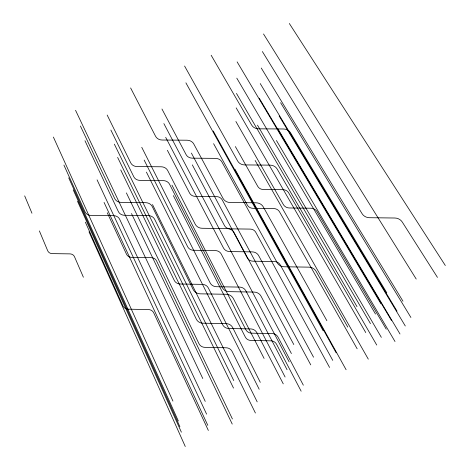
<?xml version="1.0" encoding="UTF-8"?>
<svg xmlns="http://www.w3.org/2000/svg" width="470" height="470" viewBox="0 0 470 470"><rect width="100%" height="100%" fill="white"/><g stroke="black" fill="none" stroke-linecap="round" stroke-linejoin="round"><path stroke-width="0.7" d="M289.332 23.5L445.319 265.497M437.453 277.388L402.255 222.022A8.043 7.009 19.1 0 0 394.87 218.015L369.391 217.71A7.914 6.921 16 0 1 362.123 213.738L262.366 51.541M263.529 33.975L416.22 279.057M261.267 68.044L402.972 301.2M280.602 102.695L410.915 317.491M386.781 292.781L290.489 132.699A7.755 6.662 4.4 0 0 283.504 128.986L258.576 128.821A7.661 6.557 1.8 0 1 251.703 125.138L211.159 55.243M260.233 83.572L397.021 311.146M279.139 115.978L405.293 325.992M277.752 128.563L399.999 333.994M259.264 98.218L391.457 320.452M237.121 61.875L380.953 303.814M276.43 140.512L395.012 341.531M386.24 329.17L316.98 211.594A6.703 5.981 10.8 0 0 310.905 208.222L289.397 207.975A6.627 5.904 7.6 0 1 283.404 204.62L235.893 121.489M236.786 78.138L375.53 314.072M257.472 125.138L381.346 337.348M236.469 93.442L370.472 323.642M357.006 306.657L277.159 169.024A7.902 6.95 4.2 0 0 270.068 165.135L244.653 164.917A7.814 6.833 1.1 0 1 237.679 161.057L184.581 66.035M376.74 345.051L288.609 192.765A6.157 5.47 6.6 0 0 283.069 189.692L263.265 189.486A6.098 5.399 3.9 0 1 257.789 186.431L235.376 146.581M236.175 107.871L365.748 332.584M255.128 160.476L368.304 359.151M347.788 327.091L316.022 271.202A7.779 7.138 15.8 0 0 308.996 267.148L284.121 266.766A7.667 7.038 10.8 0 1 277.212 262.742L221.863 161.897A7.191 6.322 -2 0 0 215.518 158.367L192.377 158.173A7.126 6.216 -4.6 0 1 186.126 154.665L161.95 108.993M357.171 348.816L279.521 211.811A6.427 5.781 6.4 0 0 273.746 208.562L253.066 208.322A6.363 5.705 3.2 0 1 247.367 205.09L213.603 143.691M326.879 320.699L263.276 206.865A8.061 7.25 3.9 0 0 256.074 202.799L230.147 202.511A7.967 7.126 0.1 0 1 223.068 198.469L193.758 143.955A7.72 6.709 -5.1 0 0 187.019 140.213L162.221 140.031A7.643 6.586 -7.4 0 1 155.593 136.312L130.613 87.943M234.912 169.153L346.114 369.743M213.251 131.013L336.162 352.858M185.897 82.838L323.184 330.827M332.766 360.384L280.308 264.986A6.627 6.122 10 0 0 274.357 261.52L253.06 261.203A6.557 6.045 5.5 0 1 247.197 257.76L191.39 153.079M329.576 367.464L255.774 232.315A6.263 5.716 4 0 0 250.187 229.096L230.018 228.837A6.204 5.634 0.6 0 1 224.507 225.635L192.318 164.888M313.555 357.212L258.635 255.574A7.05 6.515 5.6 0 0 252.337 251.897L229.648 251.573A6.98 6.415 1.1 0 1 223.444 247.919L165.681 137.328M310.758 364.879L222.234 199.909A6.562 5.893 -1.7 0 0 216.441 196.601L195.314 196.372A6.504 5.805 -4.4 0 1 189.604 193.082L167.385 150.294M293.809 344.569L234.107 232.609A7.808 7.144 0.4 0 0 227.192 228.59L202.071 228.267A7.726 7.015 -3.6 0 1 195.267 224.284L167.667 170.487A7.502 6.609 -8.4 0 0 161.187 166.78L137.123 166.568A7.438 6.486 -10.5 0 1 130.742 162.884L107.172 115.056M291.4 353.546L261.067 296.241A7.796 7.35 9.3 0 0 254.111 292.076L229.066 291.653A7.702 7.232 2.4 0 1 222.222 287.517L169.553 184.228A7.261 6.451 -8.5 0 0 163.272 180.609L139.984 180.38A7.203 6.333 -10.7 0 1 133.797 176.785L110.873 130.055M303.344 385.194L278.011 337.102A6.463 6.169 20.2 0 0 272.236 333.577L251.532 333.171A6.38 6.098 12.5 0 1 245.834 329.67L171.967 185.151M163.871 123.587L289.156 361.906M301.153 391.199L276.577 344.281A6.286 6.016 21.7 0 0 270.961 340.838L250.833 340.439A6.21 5.957 13.7 0 1 245.287 337.014L173.342 195.591M287.064 369.708L245.91 290.924A7.179 6.768 5.4 0 0 239.53 287.094L216.435 286.712A7.103 6.662 -0.6 0 1 210.149 282.905L141.758 147.321M285.102 377.016L221.288 254.111A6.762 6.263 -1.3 0 0 215.319 250.575L193.546 250.269A6.703 6.163 -5.2 0 1 187.665 246.756L144.155 160.064M283.269 383.861L256.832 332.666A6.85 6.574 13.8 0 0 250.727 328.924L228.708 328.501A6.774 6.492 4.9 0 1 222.692 324.782L146.411 172.102M264.105 358.457L233.408 298.62A8.096 7.673 2.6 0 0 226.24 294.279L200.208 293.838A8.008 7.538 -4.4 0 1 193.158 289.526L152.262 206.547A7.655 6.874 -11.4 0 0 145.688 202.676L121.178 202.4A7.596 6.739 -13.6 0 1 114.709 198.557L80.411 126.013M260.298 382.339L232.697 327.619A7.308 7.032 4.8 0 0 226.229 323.624L202.717 323.184A7.232 6.921 -4.1 0 1 196.348 319.218L117.629 157.409M259.193 389.272L208.392 288.051A6.88 6.492 -4 0 0 202.347 284.374L180.204 284.015A6.821 6.386 -8.7 0 1 174.247 280.361L120.719 169.917M257.19 401.868L232.115 351.472A6.662 6.486 8.5 0 0 226.223 347.782L204.785 347.342A6.598 6.392 -3.5 0 1 198.969 343.676L126.395 192.912M152.497 204.538L255.41 413.03M233.778 380.582L154.689 219.373A7.402 6.692 -11.6 0 0 148.326 215.595L124.615 215.307A7.35 6.568 -13.9 0 1 118.346 211.559L84.97 140.736M114.351 144.143L233.508 388.091M232.415 418.976L156.539 260.862A6.116 5.652 -13.5 0 0 151.281 257.66L131.682 257.372A6.075 5.558 -15.7 0 1 126.495 254.182L107.272 212.792M131.494 213.556L232.239 424.087M75.552 110.303L202.793 378.526M205.237 401.392L119.668 219.296A7.126 6.392 -16.1 0 0 113.646 215.671L90.933 215.401A7.079 6.274 -17.6 0 1 85.005 211.794L63.914 165.082M97.079 179.857L206.606 414.152M104.058 202.405L207.799 425.344M208.345 430.444L153.79 312.955A6.298 5.969 -19.7 0 0 148.385 309.548L128.239 309.184A6.263 5.863 -21.6 0 1 122.905 305.8L85.358 222.157M53.392 137.07L172.931 401.098M68.714 177.848L178.347 421.014M73.232 189.88L179.91 426.778M77.503 201.242L181.379 432.177M88.989 231.81L185.274 446.5M83.39 277.224L74.519 256.773A5.587 5.035 -23.9 0 0 69.907 253.876L52.246 253.618A5.564 4.958 -24.4 0 1 47.693 250.739L39.38 230.923M24.681 195.896L31.954 213.227"/></g></svg>
